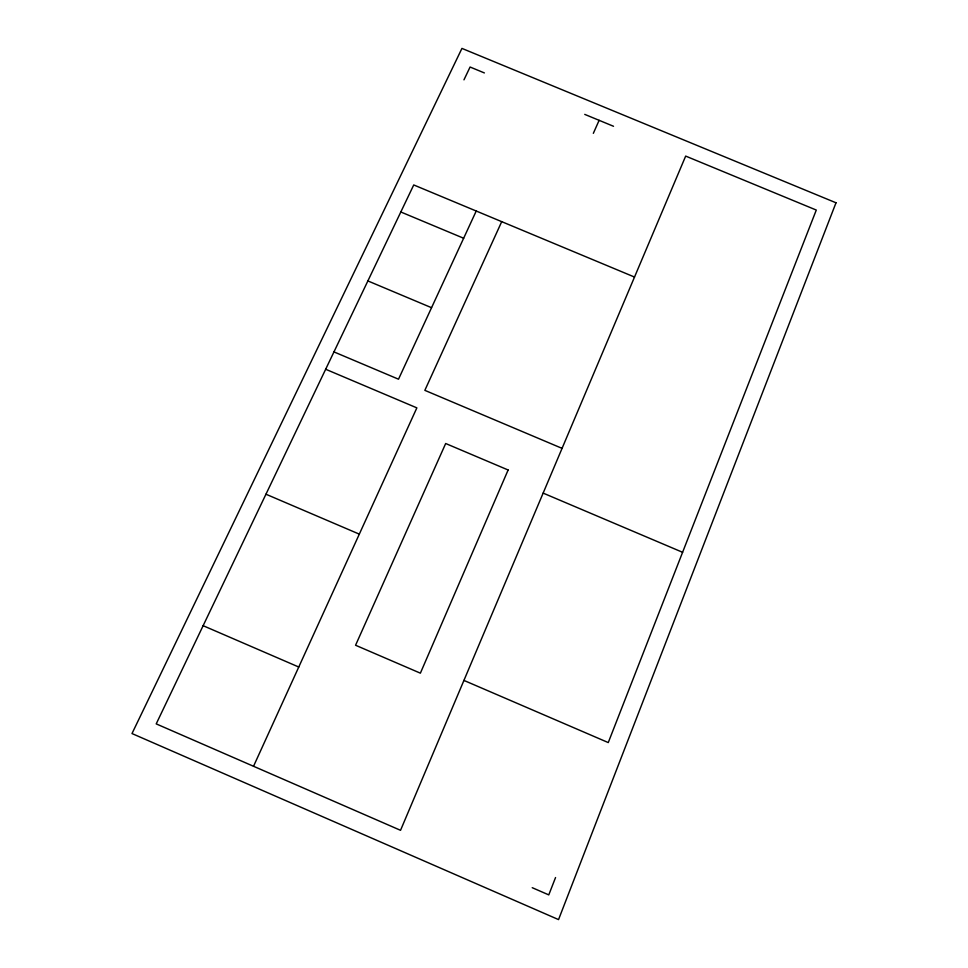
<?xml version="1.0" encoding="UTF-8"?>
<svg xmlns="http://www.w3.org/2000/svg" width="968" height="968" viewBox="0 0 968 968"><rect width="100%" height="100%" fill="white"/><g stroke="black" fill="none" stroke-linecap="round" stroke-linejoin="round"><path stroke-width="1.45" d="M555.547 877.54L548.771 894.892L532.231 887.692M593.336 133.342L599.119 120.335M253.531 766.281L416.857 407.867L325.671 369.256M501.714 221.648L424.843 390.346L562.069 448.365M476.232 211.012L398.514 379.202L333.96 351.904M463.962 79.836L470.085 67.022L484.375 72.927M584.745 114.381L613.518 126.276M634.512 277.054L413.735 184.948L156.211 723.882L400.534 830.314L685.671 156.09L816.29 210.056L608.267 742.577L463.926 680.419M400.825 211.98L463.648 238.249M367.876 280.926L431.546 307.703M543.145 493.111L682.597 552.292M265.958 494.212L359.322 534.142M203.135 625.691L298.761 667.025M836.001 202.784L558.548 919.6L131.999 733.55L461.942 48.4L836.001 202.784M508.127 469.988L420.378 673.171L355.571 645.245L445.679 443.513L508.127 469.988"/></g></svg>
